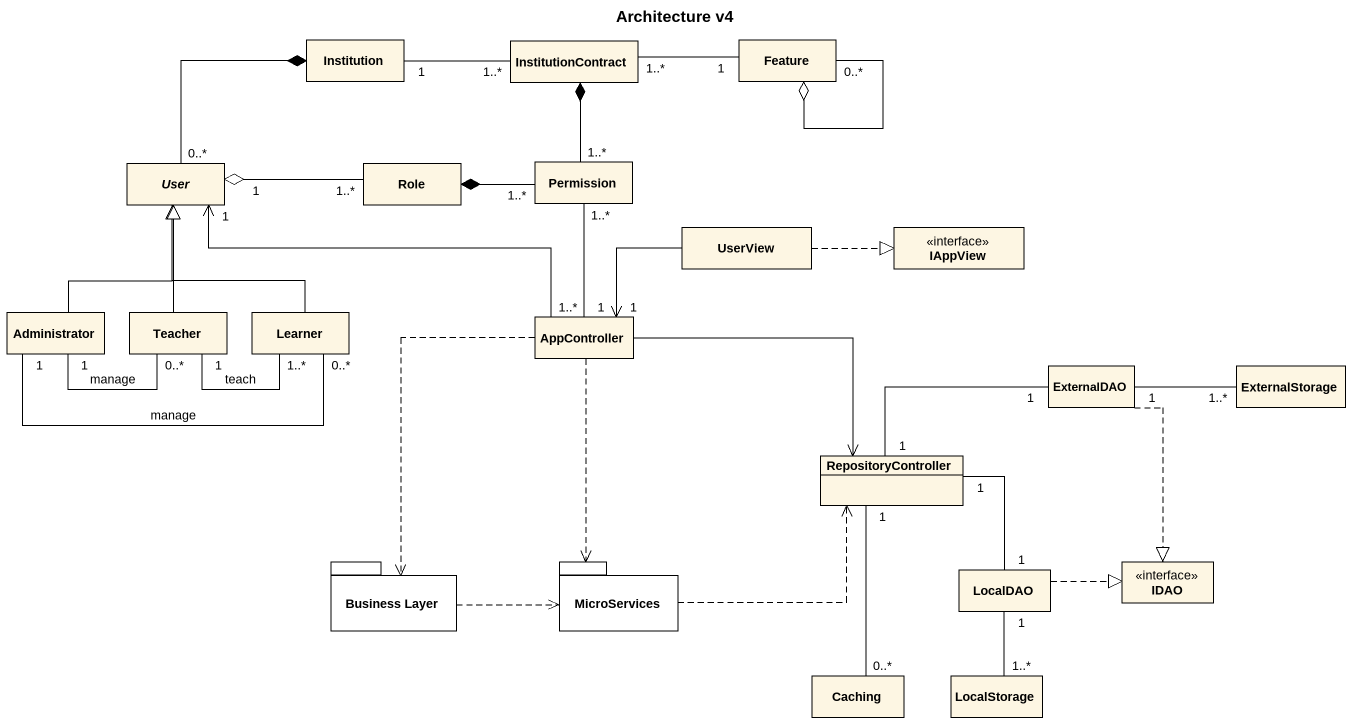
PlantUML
@startuml
title Architecture v4
hide circle
hide empty members
class Institution
class InstitutionContract
class Feature
abstract class User
class Role
class Permission
class UserView
interface IAppView
class Administrator
class Teacher
class Learner
class AppController
class ExternalDAO
class ExternalStorage
class RepositoryController
package "Business Layer" as Business_Layer {
}
package MicroServices {
}
class LocalDAO
interface IDAO
class Caching
class LocalStorage
Institution "1" -right- "1..*" InstitutionContract
Institution *-- "0..*" User
InstitutionContract *-- "1..*" Permission
Feature "1" -left- "1..*" InstitutionContract
Feature o-- "0..*" Feature
User "1" o-right- "1..*" Role
Role *-right- "1..*" Permission
Permission "1..*" -- "1" AppController
UserView .right.|> IAppView
UserView -left-> "1" AppController
Administrator -up-|> User
Administrator "1" -right- "0..*" Teacher : manage
Administrator "1" -right- "0..*" Learner : manage
Teacher -up-|> User
Teacher "1" -right- "1..*" Learner : teach
Learner -up-|> User
AppController "1..*" -left-> "1" User
AppController -right-> RepositoryController
AppController ..> Business_Layer
AppController ..> MicroServices
ExternalDAO "1" -right- "1..*" ExternalStorage
ExternalDAO ..|> IDAO
RepositoryController "1" -right- "1" ExternalDAO
RepositoryController "1" -- "1" LocalDAO
RepositoryController "1" -- "0..*" Caching
Business_Layer .right.> MicroServices
MicroServices .right.> RepositoryController
LocalDAO .right.|> IDAO
LocalStorage "1..*" -up- "1" LocalDAO
@enduml
